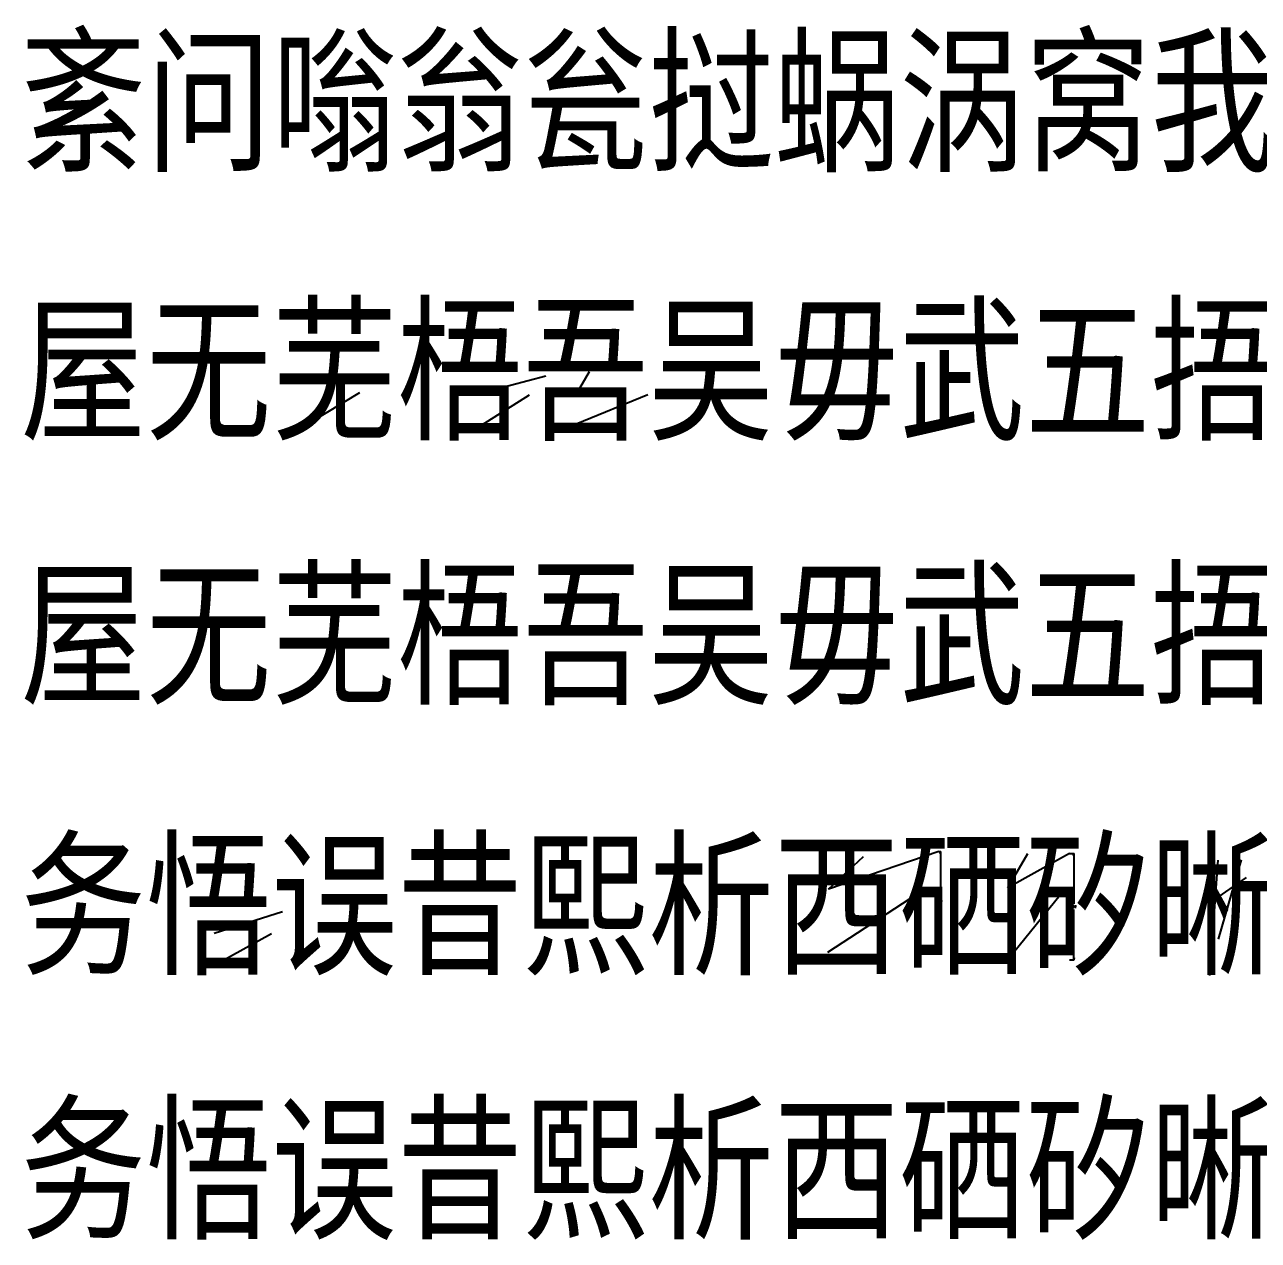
# Model space of a CAD drawing. Header units: millimetres. Extents: x 57484 to 62949, y 20083 to 192180.
# Drawn here: x 57489 to 58675, y 118118 to 119286 of the extents above; entities that cross this region are included whole.
import ezdxf

# ---------------------------------------------------------------- set-up
doc = ezdxf.new("R2010")
doc.units = ezdxf.units.MM
doc.header["$MEASUREMENT"] = 0
doc.layers.add('PenUp', color=1, linetype='Continuous')
doc.styles.add('border', font='simplex.shx', dxfattribs={"bigfont": 'border.shx'})
doc.styles.add('chin2', font='simplex.shx', dxfattribs={"bigfont": 'chin2.shx'})
doc.styles.add('gbk', font='simplex.shx', dxfattribs={"bigfont": 'gbk.shx'})
doc.dimstyles.get("Standard").update_dxf_attribs({"dimscale": 2, "dimtxt": 1, "dimasz": 1, "dimexe": 0.18, "dimexo": 0.0625, "dimgap": 0.9, "dimtad": 0, "dimtih": 1, "dimtoh": 1, "dimdec": 0, "dimzin": 12, "dimdsep": 46, "dimtxsty": 'chin2', "dimblk": 'OPEN', "dimcen": 1, "dimadec": 0, "dimazin": 3, "dimtfac": 1, "dimtdec": 0, "dimtofl": 0, "dimtmove": 0, "dimatfit": 3, "dimldrblk": 'OPEN', "dimfxl": 1, "dimtolj": 1, "dimtzin": 0, "dimarcsym": 0})

# ---------------------------------------------------------------- blocks, each defined once
blk = doc.blocks.new('_Open')
at = {"color": 0, "linetype": 'ByBlock', "lineweight": -2}
for p, q in [((-1, 0.17), (0, 0)), ((-1, -0.17), (0, 0)), ((0, 0), (-1, 0))]:
    blk.add_line(p, q, dxfattribs=at)
blk = doc.blocks.new('*D123')
at = {"color": 0, "lineweight": -2, "transparency": 16777216}
for p, q in [((58367.6, 118491.4), (58369.6, 118491.4)), ((58369.2, 118489.4), (58369.2, 118445.7)), ((58369.2, 118396.4), (58369.2, 118440.1)), ((58367.6, 118394.4), (58369.6, 118394.4))]:
    blk.add_line(p, q, dxfattribs=at)
at = {"layer": 'Defpoints', "color": 0, "transparency": 16777216}
for p in [(58367.5, 118491.4), (58367.5, 118394.4), (58369.2, 118394.4)]:
    blk.add_point(p, dxfattribs=at)
at = {"color": 0, "lineweight": -2, "transparency": 16777216, "xscale": 2, "yscale": 2, "zscale": 2}
for p, rotation in [((58369.2, 118491.4), 90), ((58369.2, 118394.4), 270)]:
    blk.add_blockref('_Open', p, dxfattribs=dict(at, rotation=rotation))
at = {"color": 0, "transparency": 16777216, "insert": (58369.2, 118442.9), "char_height": 2, "attachment_point": 5, "style": 'chin2'}
blk.add_mtext('\\A1;97', dxfattribs=at)
blk = doc.blocks.new('*D124')
at = {"color": 0, "lineweight": -2, "transparency": 16777216}
for p, q in [((58493.2, 118489.4), (58497.5, 118489.4)), ((58497.2, 118487.4), (58497.2, 118441.2)), ((58497.2, 118389.3), (58497.2, 118435.6)), ((58493.2, 118387.3), (58497.5, 118387.3))]:
    blk.add_line(p, q, dxfattribs=at)
at = {"layer": 'Defpoints', "color": 0, "transparency": 16777216}
for p in [(58493.1, 118489.4), (58493.1, 118387.3), (58497.2, 118387.3)]:
    blk.add_point(p, dxfattribs=at)
at = {"color": 0, "lineweight": -2, "transparency": 16777216, "xscale": 2, "yscale": 2, "zscale": 2}
for p, rotation in [((58497.2, 118489.4), 90), ((58497.2, 118387.3), 270)]:
    blk.add_blockref('_Open', p, dxfattribs=dict(at, rotation=rotation))
at = {"color": 0, "transparency": 16777216, "insert": (58497.2, 118438.4), "char_height": 2, "attachment_point": 5, "style": 'chin2'}
blk.add_mtext('\\A1;102', dxfattribs=at)

msp = doc.modelspace()

# ---------------------------------------------------------------- linework, layer by layer
for p, q in [((57922, 118897.2), (57974.1, 118930.4)), ((58019.2, 118902.5), (58088.1, 118930.5)), ((58636.2, 118407.2), (58658.3, 118483.2)), ((58260.8, 118394.7), (58353.8, 118455.3)), ((58433.9, 118387.5), (58489.7, 118456.4)), ((57672, 118382.4), (57726.2, 118412.4))]:
    msp.add_line(p, q)
at = {"layer": 'PenUp'}
for p, q in [((58031.7, 118952.2), (58018.8, 118930.3)), ((57989.8, 118948.1), (57922, 118930.3)), ((57745, 118892.5), (57811.1, 118932.4)), ((58367.5, 118491.4), (58261.4, 118455.2)), ((58493.1, 118489.4), (58434, 118456.3)), ((58434, 118456.3), (58453.1, 118489.4)), ((58261.4, 118455.2), (58295.1, 118486.5)), ((58628.1, 118372.2), (58635.8, 118483)), ((58635.9, 118447.6), (58663.1, 118466.4)), ((57737, 118433.4), (57671.3, 118412.5))]:
    msp.add_line(p, q, dxfattribs=at)

# ---------------------------------------------------------------- texts
at = {"color": 2, "style": 'gbk'}
for s, p in [('紊问嗡翁瓮挝蜗涡窝我斡卧握沃巫呜钨乌污诬', (57485.1, 119144.4)), ('屋无芜梧吾吴毋武五捂午舞伍侮坞戊雾晤物勿', (57485.1, 118632.4)), ('务悟误昔熙析西硒矽晰嘻吸锡牺稀息希悉膝夕', (57485.1, 118118.4))]:
    msp.add_text(s, height=127, dxfattribs=at).set_placement(p)
at = {"color": 4, "style": 'border'}
for s, p in [('屋无芜梧吾吴毋武五捂午舞伍侮坞戊雾晤物勿', (57485.1, 118886.4)), ('务悟误昔熙析西硒矽晰嘻吸锡牺稀息希悉膝夕', (57485.1, 118372.4))]:
    msp.add_text(s, height=127, dxfattribs=at).set_placement(p)

# ---------------------------------------------------------------- dimensions: what is measured, and where the dimension line sits
for base, p1, p2, picture, middle in [((58369.2, 118394.4), (58367.5, 118491.4), (58367.5, 118394.4), '*D123', (58369.2, 118442.9)), ((58497.2, 118387.3), (58493.1, 118489.4), (58493.1, 118387.3), '*D124', (58497.2, 118438.4))]:
    dim = msp.add_linear_dim(base=base, p1=p1, p2=p2, angle=90, dimstyle='Standard')
    dim.commit()
    dim.dimension.update_dxf_attribs({"geometry": picture, "text_midpoint": middle})

doc.saveas('drawing.dxf')
